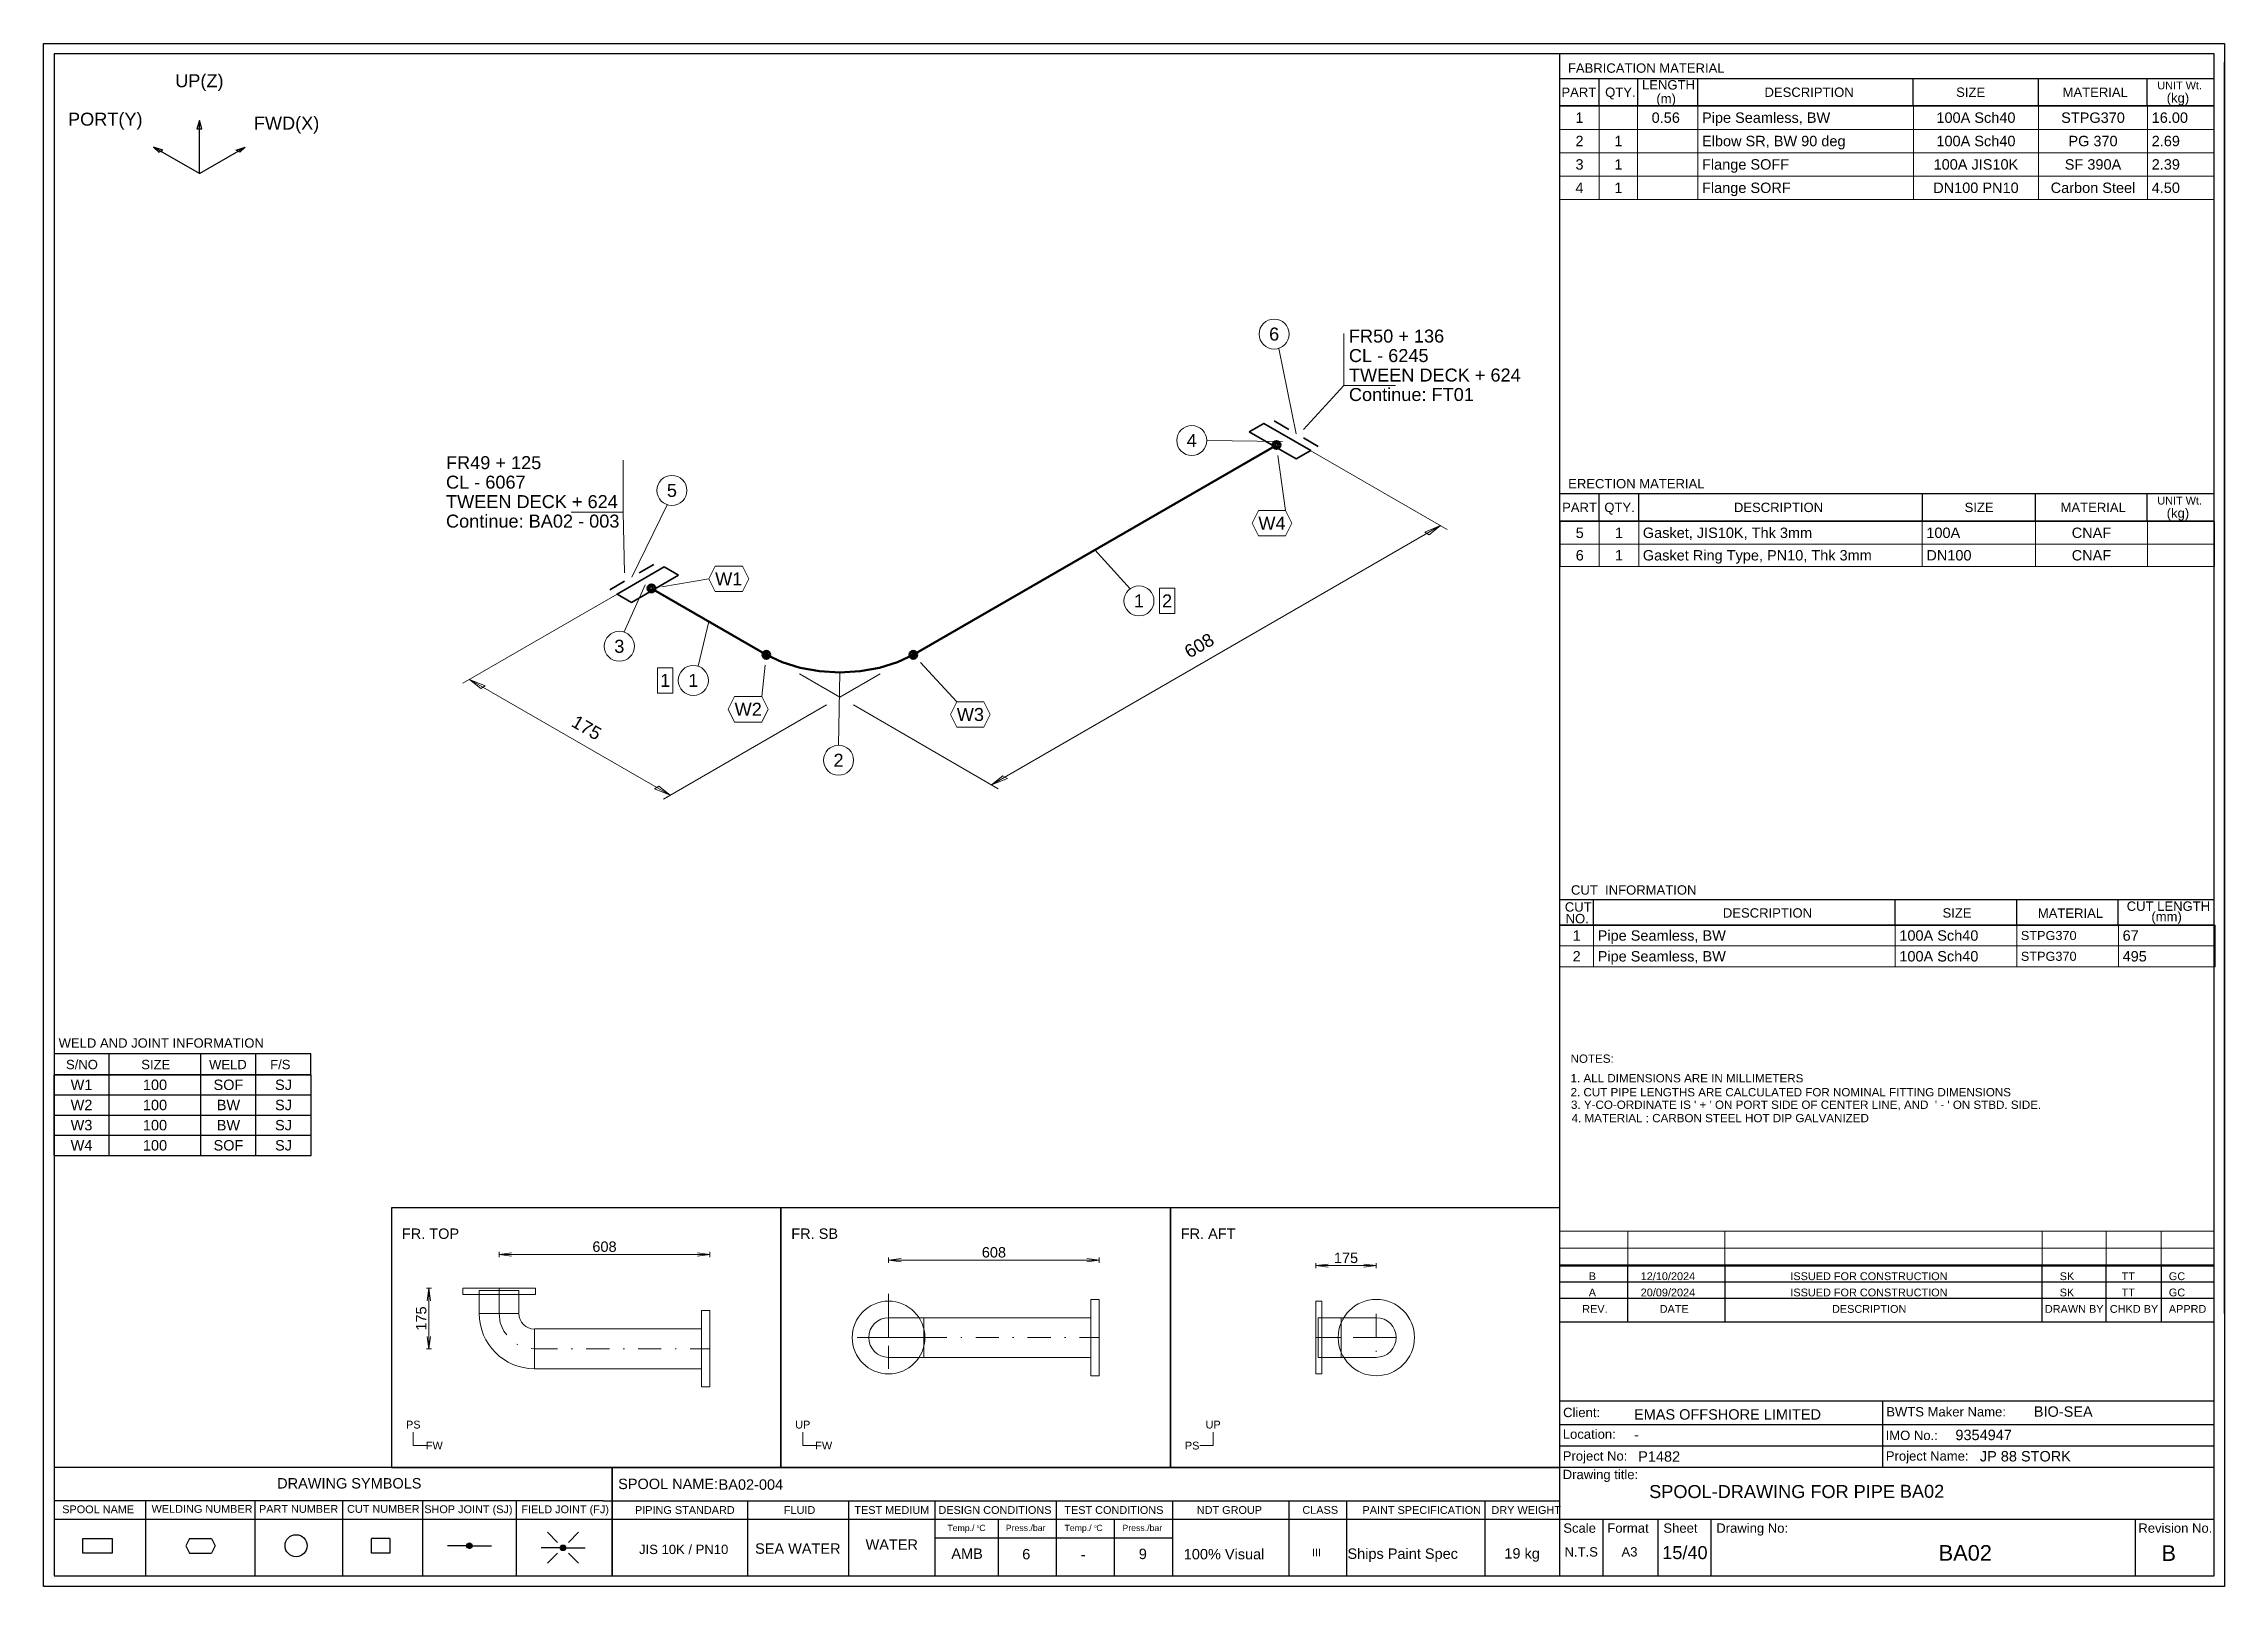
# Model space of a CAD drawing. Header units: millimetres. Extents: x 0 to 420, y 0 to 297.
import ezdxf
from ezdxf.enums import TextEntityAlignment as Align

# ---------------------------------------------------------------- set-up
doc = ezdxf.new("R2010")
doc.units = ezdxf.units.MM
doc.linetypes.add('DOTTED_DASHED5', pattern=[10.0001, 4.444489, -2.666693, 0.222224, -2.666693])
doc.linetypes.add('DOTTED_DASHED6', pattern=[9.99998, 4.444436, -2.666661, 0.222222, -2.666661])
for name, color, linetype in [('FramesFromTables', 40, 'Continuous'), ('I_Coordinates', 11, 'Continuous'), ('I_CutNumbers', 10, 'Continuous'), ('I_Dimensions', 4, 'Continuous'), ('I_OtherComponents', 2, 'Continuous'), ('I_PartNumbers', 9, 'Continuous'), ('I_Pipes', 1, 'Continuous'), ('I_Tags', 8, 'Continuous'), ('SymbolsOnDrawingSheet', 1, 'Continuous'), ('TextFromTables', 2, 'Continuous'), ('TextFromTextBoxes', 2, 'Continuous')]:
    doc.layers.add(name, color=color, linetype=linetype)
doc.styles.add('Cadmatic Default Text', font='arial.ttf')

# ---------------------------------------------------------------- blocks, each defined once
blk = doc.blocks.new('BA01728716498_BOM_4')
at = {"layer": 'FramesFromTables', "linetype": 'ByBlock', "lineweight": 18}
for p, q in [((292, 285), (418, 285)), ((292, 267), (292, 285)), ((292, 267), (292, 285)), ((299.6, 267), (299.6, 285)), ((299.6, 267), (299.6, 285)), ((307, 267), (307, 285)), ((307, 267), (307, 285)), ((318.6, 267), (318.6, 285)), ((318.6, 267), (318.6, 285)), ((360.1, 267), (360.1, 285)), ((360.1, 267), (360.1, 285)), ((384.2, 267), (384.2, 285)), ((384.2, 267), (384.2, 285)), ((405.2, 267), (405.2, 285)), ((405.2, 267), (405.2, 285)), ((418, 267), (418, 285)), ((292, 280.5), (418, 280.5)), ((292, 276), (418, 276)), ((292, 271.5), (418, 271.5)), ((292, 205), (418.1, 205)), ((292, 196.33), (292, 205)), ((292.1, 196.33), (292.1, 205)), ((299.6, 196.33), (299.6, 205)), ((299.6, 196.33), (299.6, 205)), ((307.2, 196.33), (307.2, 205)), ((307.2, 196.33), (307.2, 205)), ((361.8, 196.33), (361.8, 205)), ((361.8, 196.33), (361.8, 205)), ((383.6, 196.33), (383.6, 205)), ((383.6, 196.33), (383.6, 205)), ((405.2, 196.33), (405.2, 205)), ((405.2, 196.33), (405.2, 205)), ((418, 196.33), (418, 205)), ((292, 200.67), (418.1, 200.67)), ((292, 127.3), (418.2, 127.3)), ((292, 119.3), (292, 127.3)), ((292, 119.3), (292, 127.3)), ((298.5, 119.3), (298.5, 127.3)), ((298.5, 119.3), (298.5, 127.3)), ((356.6, 119.3), (356.6, 127.3)), ((356.6, 119.3), (356.6, 127.3)), ((380, 119.3), (380, 127.3)), ((380, 119.3), (380, 127.3)), ((399.6, 119.3), (399.6, 127.3)), ((399.6, 119.3), (399.6, 127.3)), ((418, 119.3), (418, 127.3)), ((292, 123.3), (418.2, 123.3)), ((292, 68.4), (418, 68.4)), ((292, 58.6), (292, 68.4)), ((292, 58.6), (292, 68.4)), ((305.1, 58.6), (305.1, 68.4)), ((305.1, 58.6), (305.1, 68.4)), ((323.8, 58.6), (323.8, 68.4)), ((323.8, 58.6), (323.8, 68.4)), ((384.9, 58.6), (384.9, 68.4)), ((384.9, 58.6), (384.9, 68.4)), ((397.2, 58.6), (397.2, 68.4)), ((397.2, 58.6), (397.2, 68.4)), ((407.8, 58.6), (407.8, 68.4)), ((407.8, 58.6), (407.8, 68.4)), ((418, 58.6), (418, 68.4)), ((292, 65.13), (418, 65.13)), ((292, 61.87), (418, 61.87))]:
    blk.add_line(p, q, dxfattribs=at)
at = {"layer": 'FramesFromTables', "linetype": 'ByBlock', "lineweight": -3}
for p, q in [((2, 98.5), (51.5, 98.5)), ((2, 82.96), (2, 98.5)), ((2, 82.96), (2, 98.5)), ((12.6, 82.96), (12.6, 98.5)), ((12.6, 82.96), (12.6, 98.5)), ((30.3, 82.96), (30.3, 98.5)), ((30.3, 82.96), (30.3, 98.5)), ((40.9, 82.96), (40.9, 98.5)), ((40.9, 82.96), (40.9, 98.5)), ((51.5, 82.96), (51.5, 98.5)), ((2, 94.62), (51.5, 94.62)), ((2, 90.73), (51.5, 90.73)), ((2, 86.85), (51.5, 86.85))]:
    blk.add_line(p, q, dxfattribs=at)
at = {"layer": 'FramesFromTables', "linetype": 'ByBlock', "lineweight": 18, "flags": 128}
for points in [[(292, 267), (418, 267), (418, 285)], [(292, 196.33), (418.1, 196.33), (418.1, 205)], [(292, 119.3), (418.2, 119.3), (418.2, 127.3)], [(292, 58.6), (418, 58.6), (418, 68.4)]]:
    blk.add_lwpolyline(points, dxfattribs=at)
at = {"layer": 'FramesFromTables', "linetype": 'ByBlock', "lineweight": -3, "flags": 128}
blk.add_lwpolyline([(2, 82.96), (51.5, 82.96), (51.5, 98.5)], dxfattribs=at)
at = {"layer": 'TextFromTables', "linetype": 'ByBlock', "lineweight": 13, "style": 'Cadmatic Default Text'}
for s, p in [('1', (295.8, 282.75)), ('2', (295.8, 278.25)), ('3', (295.8, 273.75)), ('4', (295.8, 269.25))]:
    blk.add_text(s, height=2, dxfattribs=at).set_placement(p, align=Align.MIDDLE_CENTER)
at = {"layer": 'TextFromTables', "linetype": 'ByBlock', "lineweight": 25, "style": 'Cadmatic Default Text'}
for s, p in [('0.56 ', (312.8, 282.75)), ('100A Sch40', (372.15, 282.75)), ('STPG370', (394.7, 282.75)), ('1', (303.3, 278.25)), ('100A Sch40', (372.15, 278.25)), ('PG 370', (394.7, 278.25)), ('1', (303.3, 273.75)), ('100A JIS10K', (372.15, 273.75)), ('SF 390A', (394.7, 273.75)), ('1', (303.3, 269.25)), ('DN100 PN10', (372.15, 269.25)), ('Carbon Steel', (394.7, 269.25)), ('5', (295.85, 202.83)), ('1', (303.4, 202.83)), ('CNAF', (394.4, 202.83)), ('6', (295.85, 198.5)), ('1', (303.4, 198.5)), ('CNAF', (394.4, 198.5)), ('1', (295.25, 125.3)), ('2', (295.25, 121.3)), ('W1', (7.3, 96.56)), ('100', (21.45, 96.56)), ('SOF', (35.6, 96.56)), ('SJ', (46.2, 96.56)), ('W2', (7.3, 92.67)), ('100', (21.45, 92.67)), ('BW', (35.6, 92.67)), ('SJ', (46.2, 92.67)), ('W3', (7.3, 88.79)), ('100', (21.45, 88.79)), ('BW', (35.6, 88.79)), ('SJ', (46.2, 88.79)), ('W4', (7.3, 84.91)), ('100', (21.45, 84.91)), ('SOF', (35.6, 84.91)), ('SJ', (46.2, 84.91))]:
    blk.add_text(s, height=2, dxfattribs=at).set_placement(p, align=Align.MIDDLE_CENTER)
for s, height, p in [('Pipe Seamless, BW ', 2, (319.4, 282.75)), ('16.00', 2, (406, 282.75)), ('Elbow SR, BW 90 deg', 2, (319.4, 278.25)), ('2.69', 2, (406, 278.25)), ('Flange SOFF ', 2, (319.4, 273.75)), ('2.39', 2, (406, 273.75)), ('Flange SORF ', 2, (319.4, 269.25)), ('4.50', 2, (406, 269.25)), ('Gasket, JIS10K, Thk 3mm ', 2, (308, 202.83)), ('100A', 2, (362.6, 202.83)), ('Gasket Ring Type, PN10, Thk 3mm ', 2, (308, 198.5)), ('DN100', 2, (362.6, 198.5)), ('Pipe Seamless, BW', 2, (299.3, 125.3)), ('100A Sch40', 2, (357.4, 125.3)), ('STPG370', 1.75, (380.8, 125.3)), ('67', 2, (400.4, 125.3)), ('Pipe Seamless, BW', 2, (299.3, 121.3)), ('100A Sch40', 2, (357.4, 121.3)), ('STPG370', 1.75, (380.8, 121.3)), ('495', 2, (400.4, 121.3))]:
    blk.add_text(s, height=height, dxfattribs=at).set_placement(p, align=Align.MIDDLE_LEFT)
at = {"layer": 'TextFromTextBoxes', "linetype": 'ByBlock', "lineweight": -3, "style": 'Cadmatic Default Text'}
for s, p in [('EMAS OFFSHORE LIMITED', (306.3, 33.1)), ('BIO-SEA', (383.3, 33.65)), ('9354947', (368.2, 29.15)), ('-', (306.3, 29.2)), ('P1482', (307.1, 25)), ('JP 88 STORK', (372.9, 25.05)), ('BA02-004', (130, 19.6))]:
    blk.add_text(s, height=2, dxfattribs=at).set_placement(p, align=Align.MIDDLE_LEFT)
at = {"layer": 'TextFromTextBoxes', "linetype": 'ByBlock', "lineweight": 25, "style": 'Cadmatic Default Text'}
blk.add_text('BA02', height=2.5, dxfattribs=at).set_placement((357.5, 18.3), align=Align.MIDDLE_LEFT)
at = {"layer": 'TextFromTextBoxes', "linetype": 'ByBlock', "lineweight": -3, "style": 'Cadmatic Default Text'}
for s, height, p in [('WATER', 2, (163.35, 8.05)), ('SEA WATER', 2, (145.25, 7.28)), ('AMB', 2, (177.85, 6.3)), ('6', 2, (189.25, 6.2)), ('-', 2, (200.2, 6.15)), ('9', 2, (211.7, 6.25)), ('100% Visual', 2, (227.35, 6.2)), ('Ships Paint Spec', 2, (261.75, 6.3)), ('19 kg', 2, (284.75, 6.35)), ('15/40', 2.5, (316.1, 6.5))]:
    blk.add_text(s, height=height, dxfattribs=at).set_placement(p, align=Align.MIDDLE_CENTER)
at = {"layer": 'TextFromTextBoxes', "linetype": 'ByBlock', "lineweight": 25, "style": 'Cadmatic Default Text'}
blk.add_text('BA02', height=3, dxfattribs=at).set_placement((370.1, 6.45), align=Align.MIDDLE_CENTER)
blk = doc.blocks.new('BA01728716498_PRT_15_3')
at = {"layer": 'I_OtherComponents', "linetype": 'ByBlock', "lineweight": 35}
for p, q in [((62.71, 171.82), (65.53, 173.45)), ((57.05, 168.55), (59.88, 170.19))]:
    blk.add_line(p, q, dxfattribs=at)
blk = doc.blocks.new('BA01728716498_PRT_16_3')
at = {"layer": 'I_OtherComponents', "linetype": 'ByBlock', "lineweight": 35, "flags": 128}
blk.add_lwpolyline([(70.3, 171.36), (67.51, 172.96), (58.46, 167.74), (61.24, 166.13), (70.3, 171.36)], dxfattribs=at)
at = {"layer": 'I_OtherComponents', "linetype": 'ByBlock', "lineweight": 50}
for radius in [0.75, 0.375]:
    blk.add_circle((65.06, 168.82), radius, dxfattribs=at)
blk = doc.blocks.new('BA01728716498_PRT_17_3')
at = {"layer": 'I_Pipes', "linetype": 'ByBlock', "lineweight": 50}
blk.add_line((65.06, 168.82), (87.2, 156.04), dxfattribs=at)
blk = doc.blocks.new('BA01728716498_PRT_18_3')
at = {"layer": 'I_Pipes', "linetype": 'ByBlock', "lineweight": 0}
for q in [(93.57, 152.37), (109.13, 152.37)]:
    blk.add_line((101.35, 147.88), q, dxfattribs=at)
at = {"layer": 'I_Pipes', "linetype": 'ByBlock', "lineweight": 50, "flags": 128}
blk.add_lwpolyline([(87.2, 156.04), (90.23, 154.61), (93.69, 153.54), (97.44, 152.88), (101.35, 152.66), (105.25, 152.88), (109, 153.54), (112.46, 154.61), (115.49, 156.04)], dxfattribs=at)
at = {"layer": 'I_Pipes', "linetype": 'ByBlock', "lineweight": 50}
for centre, radius in [((87.2, 156.04), 0.75), ((87.2, 156.04), 0.375), ((115.49, 156.04), 0.75), ((115.49, 156.04), 0.375)]:
    blk.add_circle(centre, radius, dxfattribs=at)
blk = doc.blocks.new('BA01728716498_PRT_19_3')
at = {"layer": 'I_Pipes', "linetype": 'ByBlock', "lineweight": 50}
blk.add_line((185.44, 196.43), (115.49, 156.04), dxfattribs=at)
blk = doc.blocks.new('BA01728716498_PRT_21_3')
at = {"layer": 'I_OtherComponents', "linetype": 'ByBlock', "lineweight": 35, "flags": 128}
blk.add_lwpolyline([(180.2, 198.96), (182.98, 200.57), (192.04, 195.34), (189.26, 193.74), (180.2, 198.96)], dxfattribs=at)
at = {"layer": 'I_OtherComponents', "linetype": 'ByBlock', "lineweight": 50}
for radius in [0.75, 0.375]:
    blk.add_circle((185.44, 196.43), radius, dxfattribs=at)
blk = doc.blocks.new('BA01728716498_PRT_30_3')
at = {"layer": 'I_OtherComponents', "linetype": 'ByBlock', "lineweight": 35}
for p, q in [((187.79, 199.42), (184.97, 201.06)), ((193.45, 196.16), (190.62, 197.79))]:
    blk.add_line(p, q, dxfattribs=at)
blk = doc.blocks.new('BA01728716498_DIM_0_3')
at = {"layer": 'I_Dimensions', "linetype": 'ByBlock', "lineweight": 0}
for p, q in [((60.11, 168.69), (28.71, 150.56)), ((30.01, 151.31), (68.65, 129)), ((67.36, 128.25), (98.75, 146.38))]:
    blk.add_line(p, q, dxfattribs=at)
at = {"layer": 'I_Dimensions', "linetype": 'ByBlock', "lineweight": 0, "flags": 128}
for points in [[(30.01, 151.31), (32.18, 149.56), (33.04, 150.06), (30.01, 151.31)], [(68.65, 129), (65.62, 130.25), (66.49, 130.75), (68.65, 129)]]:
    blk.add_lwpolyline(points, dxfattribs=at)
at = {"layer": 'I_Dimensions', "linetype": 'ByBlock', "lineweight": 0, "style": 'Cadmatic Default Text'}
blk.add_text('175', height=2.5, rotation=330, dxfattribs=at).set_placement((52.58, 142.03), align=Align.MIDDLE_CENTER)
blk = doc.blocks.new('BA01728716498_DIM_1_3')
at = {"layer": 'I_Dimensions', "linetype": 'ByBlock', "lineweight": 0}
for p, q in [((218.32, 180.16), (190.39, 196.29)), ((130.58, 131), (217.02, 180.91)), ((103.95, 146.38), (131.87, 130.25))]:
    blk.add_line(p, q, dxfattribs=at)
at = {"layer": 'I_Dimensions', "linetype": 'ByBlock', "lineweight": 0, "flags": 128}
for points in [[(217.02, 180.91), (214.86, 179.16), (213.99, 179.66), (217.02, 180.91)], [(130.58, 131), (133.61, 132.25), (132.74, 132.75), (130.58, 131)]]:
    blk.add_lwpolyline(points, dxfattribs=at)
at = {"layer": 'I_Dimensions', "linetype": 'ByBlock', "lineweight": 0, "style": 'Cadmatic Default Text'}
blk.add_text('608', height=2.5, rotation=30, dxfattribs=at).set_placement((170.55, 157.83), align=Align.MIDDLE_CENTER)
blk = doc.blocks.new('BA01728716498_CRD_0_3')
at = {"layer": 'I_Coordinates', "linetype": 'ByBlock', "lineweight": 0}
blk.add_line((59.59, 183.53), (59.88, 171.82), dxfattribs=at)
at = {"layer": 'I_Coordinates', "linetype": 'ByBlock', "lineweight": 0, "flags": 128}
blk.add_lwpolyline([(59.59, 193.53), (59.59, 183.53), (49.59, 183.53)], dxfattribs=at)
at = {"layer": 'I_Coordinates', "linetype": 'ByBlock', "lineweight": 0, "style": 'Cadmatic Default Text'}
for s, p in [('FR49 + 125', (25.5, 191.78)), ('CL - 6067', (25.5, 188.03)), ('TWEEN DECK + 624', (25.5, 184.28)), ('Continue: BA02 - 003', (25.5, 180.53))]:
    blk.add_text(s, height=2.5, dxfattribs=at).set_placement(p)
blk = doc.blocks.new('BA01728716498_CRD_1_3')
at = {"layer": 'I_Coordinates', "linetype": 'ByBlock', "lineweight": 0}
blk.add_line((198.39, 207.9), (190.62, 199.42), dxfattribs=at)
at = {"layer": 'I_Coordinates', "linetype": 'ByBlock', "lineweight": 0, "flags": 128}
blk.add_lwpolyline([(198.39, 217.9), (198.39, 207.9), (208.39, 207.9)], dxfattribs=at)
at = {"layer": 'I_Coordinates', "linetype": 'ByBlock', "lineweight": 0, "style": 'Cadmatic Default Text'}
for s, p in [('FR50 + 136', (199.39, 216.15)), ('CL - 6245', (199.39, 212.4)), ('TWEEN DECK + 624', (199.39, 208.65)), ('Continue: FT01', (199.39, 204.9))]:
    blk.add_text(s, height=2.5, dxfattribs=at).set_placement(p)
blk = doc.blocks.new('BA01728716498_PTN_0_3')
at = {"layer": 'I_PartNumbers', "linetype": 'ByBlock', "lineweight": 0}
blk.add_line((68.12, 184.93), (61.29, 171), dxfattribs=at)
blk.add_circle((69.01, 187.69), 2.89, dxfattribs=at)
at = {"layer": 'I_PartNumbers', "linetype": 'ByBlock', "lineweight": 0, "style": 'Cadmatic Default Text'}
blk.add_text('5', height=2.5, dxfattribs=at).set_placement((69.01, 187.69), align=Align.MIDDLE_CENTER)
blk = doc.blocks.new('BA01728716498_PTN_1_3')
at = {"layer": 'I_PartNumbers', "linetype": 'ByBlock', "lineweight": 0}
blk.add_line((74.03, 153.86), (76.13, 162.43), dxfattribs=at)
blk.add_circle((73.13, 151.11), 2.89, dxfattribs=at)
at = {"layer": 'I_PartNumbers', "linetype": 'ByBlock', "lineweight": 0, "style": 'Cadmatic Default Text'}
blk.add_text('1', height=2.5, dxfattribs=at).set_placement((73.13, 151.11), align=Align.MIDDLE_CENTER)
blk = doc.blocks.new('BA01728716498_PTN_2_3')
at = {"layer": 'I_PartNumbers', "linetype": 'ByBlock', "lineweight": 0}
blk.add_line((59.78, 160.44), (63.88, 169.51), dxfattribs=at)
blk.add_circle((58.88, 157.68), 2.89, dxfattribs=at)
at = {"layer": 'I_PartNumbers', "linetype": 'ByBlock', "lineweight": 0, "style": 'Cadmatic Default Text'}
blk.add_text('3', height=2.5, dxfattribs=at).set_placement((58.88, 157.68), align=Align.MIDDLE_CENTER)
blk = doc.blocks.new('BA01728716498_PTN_3_3')
at = {"layer": 'I_PartNumbers', "linetype": 'ByBlock', "lineweight": 0}
blk.add_line((101.1, 138.63), (101.35, 152.66), dxfattribs=at)
blk.add_circle((101.1, 135.74), 2.89, dxfattribs=at)
at = {"layer": 'I_PartNumbers', "linetype": 'ByBlock', "lineweight": 0, "style": 'Cadmatic Default Text'}
blk.add_text('2', height=2.5, dxfattribs=at).set_placement((101.1, 135.74), align=Align.MIDDLE_CENTER)
blk = doc.blocks.new('BA01728716498_PTN_4_3')
at = {"layer": 'I_PartNumbers', "linetype": 'ByBlock', "lineweight": 0}
blk.add_line((157.26, 168.76), (150.46, 176.24), dxfattribs=at)
blk.add_circle((158.96, 166.42), 2.89, dxfattribs=at)
at = {"layer": 'I_PartNumbers', "linetype": 'ByBlock', "lineweight": 0, "style": 'Cadmatic Default Text'}
blk.add_text('1', height=2.5, dxfattribs=at).set_placement((158.96, 166.42), align=Align.MIDDLE_CENTER)
blk = doc.blocks.new('BA01728716498_PTN_5_3')
at = {"layer": 'I_PartNumbers', "linetype": 'ByBlock', "lineweight": 0}
blk.add_line((172.02, 197.29), (186.62, 197.11), dxfattribs=at)
blk.add_circle((169.12, 197.29), 2.89, dxfattribs=at)
at = {"layer": 'I_PartNumbers', "linetype": 'ByBlock', "lineweight": 0, "style": 'Cadmatic Default Text'}
blk.add_text('4', height=2.5, dxfattribs=at).set_placement((169.12, 197.29), align=Align.MIDDLE_CENTER)
blk = doc.blocks.new('BA01728716498_PTN_6_3')
at = {"layer": 'I_PartNumbers', "linetype": 'ByBlock', "lineweight": 0}
blk.add_line((185.89, 215.04), (189.21, 198.61), dxfattribs=at)
blk.add_circle((184.99, 217.79), 2.89, dxfattribs=at)
at = {"layer": 'I_PartNumbers', "linetype": 'ByBlock', "lineweight": 0, "style": 'Cadmatic Default Text'}
blk.add_text('6', height=2.5, dxfattribs=at).set_placement((184.99, 217.79), align=Align.MIDDLE_CENTER)
blk = doc.blocks.new('BA01728716498_CUT_7_3')
at = {"layer": 'I_CutNumbers', "linetype": 'ByBlock', "lineweight": 0, "flags": 128}
blk.add_lwpolyline([(69.2, 148.66), (69.2, 153.56), (66.26, 153.56), (66.26, 148.66), (69.2, 148.66)], dxfattribs=at)
at = {"layer": 'I_CutNumbers', "linetype": 'ByBlock', "lineweight": 0, "style": 'Cadmatic Default Text'}
blk.add_text('1', height=2.5, dxfattribs=at).set_placement((67.73, 151.11), align=Align.MIDDLE_CENTER)
blk = doc.blocks.new('BA01728716498_CUT_8_3')
at = {"layer": 'I_CutNumbers', "linetype": 'ByBlock', "lineweight": 0, "flags": 128}
blk.add_lwpolyline([(165.84, 163.97), (165.84, 168.86), (162.9, 168.86), (162.9, 163.97), (165.84, 163.97)], dxfattribs=at)
at = {"layer": 'I_CutNumbers', "linetype": 'ByBlock', "lineweight": 0, "style": 'Cadmatic Default Text'}
blk.add_text('2', height=2.5, dxfattribs=at).set_placement((164.37, 166.42), align=Align.MIDDLE_CENTER)
blk = doc.blocks.new('Pi_Weld_0')
at = {"layer": 'I_Tags', "linetype": 'ByBlock', "lineweight": 0, "flags": 128}
for points in [[(-3.84, 0), (-12.91, -1.5)], [(-2.62, 2.45), (-3.84, 0)], [(-3.84, 0), (-2.62, -2.45)], [(2.62, 2.45), (-2.62, 2.45)], [(3.84, 0), (2.62, 2.45)], [(2.62, -2.45), (3.84, 0)], [(-2.62, -2.45), (2.62, -2.45)]]:
    blk.add_lwpolyline(points, dxfattribs=at)
at = {"layer": 'I_Tags', "linetype": 'ByBlock', "lineweight": 0, "style": 'Cadmatic Default Text'}
blk.add_text('W1', height=2.5, dxfattribs=at).set_placement((0, 0), align=Align.MIDDLE_CENTER)
blk = doc.blocks.new('Pi_Weld_1')
at = {"layer": 'I_Tags', "linetype": 'ByBlock', "lineweight": 0, "flags": 128}
for points in [[(2.62, 2.45), (3.28, 8.5)], [(-2.62, 2.45), (-3.84, 0)], [(-3.84, 0), (-2.62, -2.45)], [(2.62, 2.45), (-2.62, 2.45)], [(3.84, 0), (2.62, 2.45)], [(2.62, -2.45), (3.84, 0)], [(-2.62, -2.45), (2.62, -2.45)]]:
    blk.add_lwpolyline(points, dxfattribs=at)
at = {"layer": 'I_Tags', "linetype": 'ByBlock', "lineweight": 0, "style": 'Cadmatic Default Text'}
blk.add_text('W2', height=2.5, dxfattribs=at).set_placement((0, 0), align=Align.MIDDLE_CENTER)
blk = doc.blocks.new('Pi_Weld_2')
at = {"layer": 'I_Tags', "linetype": 'ByBlock', "lineweight": 0, "flags": 128}
for points in [[(-2.62, 2.45), (-9.64, 10.02)], [(-2.62, 2.45), (-3.84, 0)], [(-3.84, 0), (-2.62, -2.45)], [(2.62, 2.45), (-2.62, 2.45)], [(3.84, 0), (2.62, 2.45)], [(2.62, -2.45), (3.84, 0)], [(-2.62, -2.45), (2.62, -2.45)]]:
    blk.add_lwpolyline(points, dxfattribs=at)
at = {"layer": 'I_Tags', "linetype": 'ByBlock', "lineweight": 0, "style": 'Cadmatic Default Text'}
blk.add_text('W3', height=2.5, dxfattribs=at).set_placement((0, 0), align=Align.MIDDLE_CENTER)
blk = doc.blocks.new('Pi_Weld_3')
at = {"layer": 'I_Tags', "linetype": 'ByBlock', "lineweight": 0, "flags": 128}
for points in [[(2.62, 2.45), (1.15, 13.07)], [(-2.62, 2.45), (-3.84, 0)], [(-3.84, 0), (-2.62, -2.45)], [(2.62, 2.45), (-2.62, 2.45)], [(3.84, 0), (2.62, 2.45)], [(2.62, -2.45), (3.84, 0)], [(-2.62, -2.45), (2.62, -2.45)]]:
    blk.add_lwpolyline(points, dxfattribs=at)
at = {"layer": 'I_Tags', "linetype": 'ByBlock', "lineweight": 0, "style": 'Cadmatic Default Text'}
blk.add_text('W4', height=2.5, dxfattribs=at).set_placement((0, 0), align=Align.MIDDLE_CENTER)

msp = doc.modelspace()

# ---------------------------------------------------------------- linework, layer by layer
at = {"linetype": 'ByBlock', "lineweight": 13, "flags": 128}
for points in [[(87.73, 63.4), (87.73, 64.4)], [(87.73, 63.9), (90.13, 63.59), (87.73, 63.9), (90.13, 64.22), (87.73, 63.9)], [(87.73, 63.9), (128.32, 63.9)], [(128.32, 63.9), (125.92, 64.22), (128.32, 63.9), (125.92, 63.59), (128.32, 63.9)], [(128.32, 63.4), (128.32, 64.4)], [(162.73, 62.31), (162.73, 63.31)], [(162.73, 62.81), (165.13, 62.5), (162.73, 62.81), (165.13, 63.13), (162.73, 62.81)], [(203.32, 62.81), (200.92, 63.13), (203.32, 62.81), (200.92, 62.5), (203.32, 62.81)], [(203.32, 62.31), (203.32, 63.31)], [(162.73, 62.81), (203.32, 62.81)], [(245, 61.24), (245, 62.24)], [(245, 61.74), (247.4, 61.43), (245, 61.74), (247.4, 62.06), (245, 61.74)], [(245, 61.74), (256.67, 61.74)], [(256.67, 61.74), (254.27, 62.06), (256.67, 61.74), (254.27, 61.43), (256.67, 61.74)], [(256.67, 61.24), (256.67, 62.24)], [(74.72, 57.4), (73.72, 57.4)], [(74.22, 57.4), (73.9, 55), (74.22, 57.4), (74.53, 55), (74.22, 57.4)], [(74.22, 45.73), (74.22, 57.4)], [(74.22, 45.73), (74.53, 48.13), (74.22, 45.73), (73.9, 48.13), (74.22, 45.73)], [(74.72, 45.73), (73.72, 45.73)]]:
    msp.add_lwpolyline(points, dxfattribs=at)
at = {"linetype": 'DOTTED_DASHED5', "lineweight": 13, "flags": 128}
for points in [[(87.73, 57.4), (87.73, 56.2)], [(87.73, 56.93), (87.73, 52.51)], [(162.73, 56.31), (162.73, 39.48)], [(87.73, 52.51), (87.96, 50.76), (88.64, 49.12), (89.72, 47.72), (91.12, 46.64), (92.76, 45.96), (94.51, 45.73)], [(162.73, 52.48), (162.73, 43.32)], [(256.67, 52.48), (256.67, 43.32)], [(171.14, 47.9), (154.32, 47.9)], [(162.73, 47.9), (158.91, 47.9)], [(162.73, 47.9), (169.51, 47.9)], [(169.51, 47.9), (201.71, 47.9)], [(203.32, 47.9), (201.71, 47.9)], [(245, 47.9), (246.2, 47.9)], [(245.47, 47.9), (249.89, 47.9)], [(256.67, 47.9), (260.49, 47.9)], [(94.51, 45.73), (126.71, 45.73)]]:
    msp.add_lwpolyline(points, dxfattribs=at)
at = {"linetype": 'DOTTED_DASHED6', "lineweight": 13, "flags": 128}
for points in [[(256.67, 47.9), (249.89, 47.9)], [(128.32, 45.73), (126.71, 45.73)]]:
    msp.add_lwpolyline(points, dxfattribs=at)
at = {"layer": 'SymbolsOnDrawingSheet', "linetype": 'ByBlock', "lineweight": -3, "flags": 128}
for points in [[(0, 297), (420, 297), (420, 0), (0, 0), (0, 297)], [(418.01, 295.01), (2, 295.01)], [(2, 295.01), (2, 2)], [(292.02, 50.91), (292.02, 295.01)], [(418.01, 2), (418.01, 295.01)], [(292.02, 290.3), (418.01, 290.3)], [(299.59, 285.01), (299.59, 290.3)], [(307.02, 285.01), (307.02, 290.3)], [(318.61, 285.01), (318.61, 290.3)], [(360.08, 285.01), (360.08, 290.3)], [(384.18, 285.01), (384.18, 290.3)], [(405.15, 285.01), (405.15, 290.3)], [(405.15, 285.01), (405.15, 290.3)], [(420, 52.53), (420, 293.46)], [(420, 52.53), (420, 293.46)], [(292.02, 284.66), (292.02, 288.77)], [(292, 285), (418, 285)], [(292, 253.5), (292, 285)], [(292, 253.5), (292, 285)], [(292.02, 285.01), (418.01, 285.01)], [(418.01, 285.01), (292.02, 285.01)], [(418, 253.5), (418, 285)], [(292.02, 210.38), (418.01, 210.38)], [(299.57, 205.08), (299.57, 210.38)], [(307.21, 205.08), (307.21, 210.38)], [(361.83, 205.03), (361.83, 210.38)], [(383.61, 205.08), (383.61, 210.38)], [(405.15, 205.17), (405.15, 210.38)], [(292.02, 205.08), (292.02, 209.18)], [(292.02, 205.08), (418.01, 205.08)], [(292.02, 186.7), (292.02, 205.08)], [(292.02, 186.7), (292.02, 205.08)], [(418.01, 205.08), (292.02, 205.08)], [(418, 166), (418, 205)], [(292.02, 132.23), (418.01, 132.23)], [(292.02, 127.3), (292.02, 131.41)], [(298.48, 127.3), (298.48, 132.23)], [(356.6, 127.3), (356.6, 132.23)], [(380.01, 127.3), (380.01, 132.23)], [(399.56, 127.3), (399.56, 132.23)], [(292.02, 127.3), (418.01, 127.3)], [(418.01, 127.3), (292.02, 127.3)], [(418, 111.3), (418, 127.3)], [(2, 102.57), (51.49, 102.57)], [(12.6, 98.45), (12.6, 102.57)], [(30.28, 98.45), (30.28, 102.57)], [(40.88, 98.45), (40.88, 102.57)], [(51.49, 98.45), (51.49, 102.57)], [(2, 98.5), (51.5, 98.5)], [(2, 98.5), (51.5, 98.5)], [(51.49, 98.47), (2, 98.47)], [(2, 98.45), (51.49, 98.45)], [(418, 55.4), (418, 68.5)], [(292.02, 52.57), (292.02, 66.5)], [(292.02, 52.57), (292.02, 66.5)], [(292.02, 61.73), (418.01, 61.73)], [(305.1, 50.91), (305.1, 61.73)], [(323.84, 50.91), (323.84, 61.73)], [(384.91, 50.91), (384.91, 61.73)], [(397.21, 50.91), (397.21, 61.73)], [(407.86, 50.91), (407.86, 61.73)], [(292.02, 58.6), (418.01, 58.6)], [(292.02, 55.47), (418.01, 55.47)], [(292.02, 50.91), (418.01, 50.91)], [(292.02, 2), (292.02, 50.91)], [(292.02, 35.73), (418.01, 35.73)], [(354.24, 22.93), (354.24, 35.73)], [(292.02, 31.13), (418.01, 31.13)], [(292.02, 27.03), (418.01, 27.03)], [(2, 22.93), (107.74, 22.93)], [(107.74, 22.93), (292.02, 22.93)], [(109.52, 22.93), (109.52, 2)], [(109.52, 2), (109.52, 22.93)], [(292.02, 22.93), (418.01, 22.93)], [(107.74, 16.45), (2, 16.45)], [(2, 12.91), (292.02, 12.91)], [(19.62, 16.45), (19.62, 2)], [(40.69, 16.45), (40.69, 2)], [(57.56, 16.45), (57.56, 2)], [(72.95, 16.45), (72.95, 2)], [(91.02, 16.45), (91.02, 2)], [(107.74, 16.45), (292.02, 16.45)], [(135.58, 16.45), (135.58, 2)], [(155.03, 16.45), (155.03, 2)], [(171.67, 16.45), (171.67, 2)], [(183.82, 12.91), (183.82, 2)], [(195.02, 16.45), (195.02, 2)], [(206.21, 12.91), (206.21, 2)], [(217.4, 16.45), (217.4, 2)], [(239.85, 16.45), (239.85, 2)], [(250.91, 16.34), (250.91, 2)], [(277.59, 16.45), (277.59, 2)], [(292.02, 12.91), (418.01, 12.91)], [(300.39, 2), (300.39, 12.91)], [(310.96, 2), (310.96, 12.91)], [(321.13, 2), (321.13, 12.91)], [(402.9, 2), (402.9, 12.91)], [(13.2, 6.41), (7.55, 6.41), (7.55, 9.23), (13.2, 9.23)], [(13.2, 9.23), (13.2, 6.41)], [(28.12, 9.23), (27.42, 7.82)], [(28.12, 9.23), (32.36, 9.23)], [(32.36, 9.23), (33.07, 7.82)], [(66.68, 9.23), (66.68, 6.41), (63.15, 6.41), (63.15, 9.23)], [(66.68, 9.23), (63.15, 9.23)], [(99, 8.47), (97.06, 10.41)], [(101.09, 8.47), (103.03, 10.41)], [(171.67, 9.37), (217.4, 9.37)], [(171.67, 9.37), (217.4, 9.37)], [(27.42, 7.82), (28.12, 6.41)], [(28.12, 6.41), (32.36, 6.41)], [(33.07, 7.82), (32.36, 6.41)], [(81.48, 7.82), (77.79, 7.82)], [(81.49, 7.78), (82.04, 8.32)], [(81.51, 7.9), (81.93, 8.32)], [(81.52, 7.7), (82.14, 8.32)], [(81.55, 7.62), (82.22, 8.29)], [(81.56, 8.06), (81.76, 8.26)], [(81.57, 7.54), (82.28, 8.25)], [(81.62, 7.48), (82.34, 8.2)], [(81.68, 7.44), (82.4, 8.16)], [(81.74, 7.39), (82.45, 8.1)], [(81.8, 7.35), (82.48, 8.02)], [(81.88, 7.32), (82.5, 7.94)], [(81.98, 7.32), (82.53, 7.86)], [(82.09, 7.32), (82.52, 7.75)], [(82.24, 7.36), (82.47, 7.59)], [(82.54, 7.82), (86.24, 7.82)], [(99.51, 7.42), (95.82, 7.42)], [(99, 6.38), (97.06, 4.44)], [(99.53, 7.47), (99.99, 7.93)], [(99.53, 7.37), (100.1, 7.93)], [(99.56, 7.29), (100.2, 7.93)], [(99.58, 7.62), (99.88, 7.93)], [(99.58, 7.21), (100.27, 7.89)], [(99.61, 7.13), (100.33, 7.84)], [(99.67, 7.08), (100.39, 7.8)], [(99.73, 7.03), (100.45, 7.75)], [(99.79, 6.99), (100.49, 7.69)], [(99.85, 6.94), (100.52, 7.61)], [(99.94, 6.92), (100.54, 7.53)], [(100.04, 6.92), (100.57, 7.45)], [(100.15, 6.92), (100.54, 7.31)], [(100.38, 7.04), (100.49, 7.15)], [(100.57, 7.42), (104.27, 7.42)], [(101.09, 6.38), (103.03, 4.44)], [(2, 2), (418.01, 2)]]:
    msp.add_lwpolyline(points, dxfattribs=at)
at = {"layer": 'SymbolsOnDrawingSheet', "linetype": 'ByBlock', "lineweight": 25, "flags": 128}
for points in [[(30.5, 280.57), (30, 282.21), (29.5, 280.57), (30.5, 280.57)], [(30, 272), (30, 282.21)], [(22.93, 276.49), (21.16, 277.1), (22.22, 276.08), (22.93, 276.49)], [(30, 272), (21.16, 277.1)], [(30, 272), (38.84, 277.1)], [(37.07, 276.49), (38.84, 277.1), (37.78, 276.08), (37.07, 276.49)], [(67, 22.9), (142, 22.9), (142, 72.9), (67, 72.9), (67, 22.9)], [(142, 22.9), (217, 22.9), (217, 72.9), (142, 72.9), (142, 22.9)], [(217, 22.9), (292, 22.9), (292, 72.9), (217, 72.9), (217, 22.9)]]:
    msp.add_lwpolyline(points, dxfattribs=at)
at = {"layer": 'SymbolsOnDrawingSheet', "linetype": 'ByBlock', "lineweight": 18, "flags": 128}
for points in [[(94.74, 57.4), (94.74, 56.2), (80.72, 56.2), (80.72, 57.4), (94.74, 57.4)], [(91.55, 56.93), (91.55, 52.51), (83.91, 52.51), (83.91, 56.93), (91.55, 56.93)], [(203.32, 40.55), (201.71, 40.55), (201.71, 55.24), (203.32, 55.24), (203.32, 40.55)], [(245, 54.91), (246.2, 54.91), (246.2, 40.89), (245, 40.89), (245, 54.91)], [(91.55, 52.51), (83.91, 52.51)], [(128.32, 38.39), (126.71, 38.39), (126.71, 53.08), (128.32, 53.08), (128.32, 38.39)], [(162.96, 51.71), (162.73, 51.71)], [(163.64, 51.71), (162.96, 51.71)], [(164.72, 51.71), (163.64, 51.71)], [(166.12, 51.71), (164.72, 51.71)], [(167.76, 51.71), (166.12, 51.71)], [(169.51, 51.71), (167.76, 51.71)], [(201.71, 44.08), (169.51, 44.08), (169.51, 51.71), (201.71, 51.71), (201.71, 44.08)], [(169.51, 44.08), (169.51, 44.27), (169.51, 44.81), (169.51, 45.66), (169.51, 46.72), (169.51, 47.9), (169.51, 49.08), (169.51, 50.14), (169.51, 50.99), (169.51, 51.53), (169.51, 51.71)], [(245.47, 51.71), (249.89, 51.71), (249.89, 44.08), (245.47, 44.08), (245.47, 51.71)], [(251.64, 51.71), (249.89, 51.71)], [(249.89, 44.08), (249.89, 44.27), (249.89, 44.81), (249.89, 45.66), (249.89, 46.72), (249.89, 47.9), (249.89, 49.08), (249.89, 50.14), (249.89, 50.99), (249.89, 51.53), (249.89, 51.71)], [(253.28, 51.71), (251.64, 51.71)], [(254.68, 51.71), (253.28, 51.71)], [(255.76, 51.71), (254.68, 51.71)], [(256.44, 51.71), (255.76, 51.71)], [(256.67, 51.71), (256.44, 51.71)], [(94.51, 41.91), (94.51, 49.55)], [(126.71, 41.91), (94.51, 41.91), (94.51, 49.55), (126.71, 49.55), (126.71, 41.91)], [(162.73, 44.08), (162.96, 44.08)], [(162.96, 44.08), (163.64, 44.08)], [(163.64, 44.08), (164.72, 44.08)], [(164.72, 44.08), (166.12, 44.08)], [(166.12, 44.08), (167.76, 44.08)], [(167.76, 44.08), (169.51, 44.08)], [(249.89, 44.08), (251.64, 44.08)], [(251.64, 44.08), (253.28, 44.08)], [(253.28, 44.08), (254.68, 44.08)], [(254.68, 44.08), (255.76, 44.08)], [(255.76, 44.08), (256.44, 44.08)], [(256.44, 44.08), (256.67, 44.08)], [(71.2, 27.1), (71.2, 29.67)], [(146.2, 27.1), (146.2, 29.67)], [(225.24, 27.1), (225.24, 29.67)], [(71.2, 27.1), (73.78, 27.1)], [(146.2, 27.1), (148.77, 27.1)], [(225.24, 27.1), (222.66, 27.1)]]:
    msp.add_lwpolyline(points, dxfattribs=at)
at = {"layer": 'SymbolsOnDrawingSheet', "linetype": 'ByBlock', "lineweight": 18}
for centre, radius in [((162.73, 47.9), 7.01), ((256.67, 47.9), 7.35)]:
    msp.add_circle(centre, radius, dxfattribs=at)
at = {"layer": 'SymbolsOnDrawingSheet', "linetype": 'ByBlock', "lineweight": -3}
for centre, radius in [((48.63, 7.82), 2.12), ((82.01, 7.82), 0.53), ((100.04, 7.42), 0.53)]:
    msp.add_circle(centre, radius, dxfattribs=at)
at = {"layer": 'SymbolsOnDrawingSheet', "linetype": 'ByBlock', "lineweight": 18}
for centre, radius, start, end in [((94.51, 52.51), 10.6, 180, 270), ((94.51, 52.51), 2.97, 180, 270), ((162.73, 47.9), 3.82, 90, 270), ((162.73, 47.9), 3.82, 90, 270), ((256.67, 47.9), 3.82, 270, 90), ((256.67, 47.9), 3.82, 270, 90)]:
    msp.add_arc(centre, radius, start, end, dxfattribs=at)

# ---------------------------------------------------------------- block references
at = {"layer": 'I_Coordinates', "lineweight": 0}
for name in ['BA01728716498_CRD_1_3', 'BA01728716498_CRD_0_3']:
    msp.add_blockref(name, (52, 23.3), dxfattribs=at)
at = {"layer": 'I_CutNumbers', "lineweight": 0}
for name in ['BA01728716498_CUT_8_3', 'BA01728716498_CUT_7_3']:
    msp.add_blockref(name, (52, 23.3), dxfattribs=at)
at = {"layer": 'I_Dimensions', "lineweight": 0}
for name in ['BA01728716498_DIM_1_3', 'BA01728716498_DIM_0_3']:
    msp.add_blockref(name, (52, 23.3), dxfattribs=at)
at = {"layer": 'I_OtherComponents', "lineweight": 35}
for name in ['BA01728716498_PRT_21_3', 'BA01728716498_PRT_30_3', 'BA01728716498_PRT_15_3', 'BA01728716498_PRT_16_3']:
    msp.add_blockref(name, (52, 23.3), dxfattribs=at)
at = {"layer": 'I_PartNumbers', "lineweight": 0}
for name in ['BA01728716498_PTN_6_3', 'BA01728716498_PTN_5_3', 'BA01728716498_PTN_0_3', 'BA01728716498_PTN_4_3', 'BA01728716498_PTN_2_3', 'BA01728716498_PTN_1_3', 'BA01728716498_PTN_3_3']:
    msp.add_blockref(name, (52, 23.3), dxfattribs=at)
at = {"layer": 'I_Pipes', "lineweight": 50}
for name in ['BA01728716498_PRT_19_3', 'BA01728716498_PRT_17_3', 'BA01728716498_PRT_18_3']:
    msp.add_blockref(name, (52, 23.3), dxfattribs=at)
at = {"layer": 'I_Tags'}
for name, p in [('Pi_Weld_3', (236.57, 204.67)), ('Pi_Weld_0', (131.95, 193.95)), ('Pi_Weld_1', (135.7, 168.85)), ('Pi_Weld_2', (178.49, 167.85))]:
    msp.add_blockref(name, p, dxfattribs=at)
at = {"layer": 'TextFromTextBoxes', "lineweight": 25}
msp.add_blockref('BA01728716498_BOM_4', (0, 0), dxfattribs=at)

# ---------------------------------------------------------------- texts
at = {"layer": 'SymbolsOnDrawingSheet', "linetype": 'ByBlock', "lineweight": 25, "style": 'Cadmatic Default Text'}
for s, p in [('UP(Z)', (30, 289.86)), ('PORT(Y)', (11.88, 282.46)), ('FWD(X)', (46.79, 281.7))]:
    msp.add_text(s, height=2.5, dxfattribs=at).set_placement(p, align=Align.MIDDLE_CENTER)
at = {"layer": 'SymbolsOnDrawingSheet', "linetype": 'ByBlock', "lineweight": -3, "style": 'Cadmatic Default Text'}
for s, height, p in [('FABRICATION MATERIAL', 1.8, (293.57, 293.19)), ('LENGTH', 1.8, (307.84, 289.97)), ('PART', 1.8, (292.32, 288.55)), ('QTY.', 1.8, (300.74, 288.55)), ('DESCRIPTION', 1.8, (331.43, 288.55)), ('SIZE', 1.8, (368.34, 288.55)), ('MATERIAL', 1.8, (388.84, 288.55)), ('UNIT Wt.', 1.5, (407.08, 289.7)), (' (kg)', 1.8, (408.19, 287.46)), ('ERECTION MATERIAL', 1.8, (293.62, 213.19)), ('PART', 1.8, (292.45, 208.62)), ('QTY.', 1.8, (300.58, 208.62)), ('DESCRIPTION', 1.8, (325.54, 208.62)), ('SIZE', 1.8, (369.97, 208.62)), ('MATERIAL', 1.8, (388.45, 208.62)), ('UNIT Wt.', 1.5, (407.08, 209.77)), (' (kg)', 1.8, (408.19, 207.53)), ('CUT  INFORMATION', 1.8, (294.16, 134.97)), ('CUT ', 1.8, (292.97, 131.7)), ('DESCRIPTION', 1.8, (323.41, 130.55)), ('SIZE', 1.8, (365.72, 130.55)), ('MATERIAL', 1.8, (384.07, 130.5)), ('CUT LENGTH', 1.8, (401.19, 131.85)), ('NO.', 1.8, (293.13, 129.46)), ('(mm)', 1.8, (405.94, 129.85)), ('WELD AND JOINT INFORMATION', 1.8, (2.89, 105.5)), ('S/NO', 1.8, (4.31, 101.36)), ('SIZE', 1.8, (18.81, 101.36)), ('WELD', 1.8, (31.86, 101.36)), ('F/S', 1.8, (43.63, 101.36)), ('SPOOL-DRAWING FOR PIPE', 2.5, (309.22, 19.5))]:
    msp.add_text(s, height=height, dxfattribs=at).set_placement(p, align=Align.TOP_LEFT)
for s, height, p in [('(m)', 1.8, (310.6, 285.51)), ('Client:', 1.8, (292.64, 32.58)), ('BWTS Maker Name:', 1.8, (354.88, 32.71)), ('Location:', 1.8, (292.58, 28.41)), ('IMO No.:', 1.8, (354.76, 28.17)), ('Project No:', 1.8, (292.58, 24.2)), ('Project Name:', 1.8, (354.8, 24.2)), ('Drawing title:', 1.8, (292.57, 20.64)), ('DRAWING SYMBOLS', 2, (44.98, 18.84)), ('Temp./  C   ', 1.2, (174.06, 10.65)), ('0', 0.53, (179.71, 11.25)), ('Press./bar', 1.2, (185.31, 10.65)), ('Temp./  C   ', 1.2, (196.61, 10.65)), ('0', 0.53, (202.37, 11.25)), ('Press./bar', 1.2, (207.78, 10.65)), ('Scale', 1.8, (292.68, 10.32)), ('Format', 1.8, (301.16, 10.32)), ('Sheet', 1.8, (311.96, 10.32)), ('Drawing No:', 1.8, (322.14, 10.32)), ('Revision No.', 1.8, (403.43, 10.32)), ('N.T.S', 1.8, (292.92, 5.74)), ('A3', 1.8, (303.89, 5.74))]:
    msp.add_text(s, height=height, dxfattribs=at).set_placement(p)
for s, height, p in [('NOTES:', 1.6, (294.08, 101.59)), ('1. ALL DIMENSIONS ARE IN MILLIMETERS', 1.6, (294.08, 97.83)), ('2. CUT PIPE LENGTHS ARE CALCULATED FOR NOMINAL FITTING DIMENSIONS', 1.6, (294.08, 95.13)), ("3. Y-CO-ORDINATE IS ' + ' ON PORT SIDE OF CENTER LINE, AND  ' - ' ON STBD. SIDE.", 1.6, (294.16, 92.72)), ('4. MATERIAL : CARBON STEEL HOT DIP GALVANIZED', 1.6, (294.28, 90.15)), ('B', 1.5, (297.58, 59.71)), ('12/10/2024', 1.5, (307.59, 59.71)), ('ISSUED FOR CONSTRUCTION', 1.5, (336.41, 59.71)), ('SK', 1.5, (388.28, 59.71)), ('TT', 1.5, (400.21, 59.71)), ('GC', 1.5, (409.3, 59.71)), ('A', 1.5, (297.58, 56.58)), ('20/09/2024', 1.5, (307.59, 56.58)), ('ISSUED FOR CONSTRUCTION', 1.5, (336.41, 56.58)), ('SK', 1.5, (388.28, 56.58)), ('TT', 1.5, (400.21, 56.58)), ('GC', 1.5, (409.3, 56.58)), ('REV.', 1.5, (296.32, 53.41)), ('DATE', 1.5, (311.24, 53.41)), ('DESCRIPTION', 1.5, (344.43, 53.41)), ('DRAWN BY', 1.5, (385.43, 53.41)), ('CHKD BY', 1.5, (397.94, 53.41)), ('APPRD', 1.5, (409.3, 53.41)), ('SPOOL NAME:', 2, (110.65, 19.73)), ('SPOOL NAME', 1.5, (3.58, 14.83)), ('WELDING NUMBER', 1.5, (20.79, 14.91)), ('PART NUMBER', 1.5, (41.48, 14.91)), ('CUT NUMBER', 1.5, (58.44, 14.91)), ('SHOP JOINT (SJ)', 1.5, (73.31, 14.85)), ('FIELD JOINT (FJ)', 1.5, (92, 14.83)), ('PIPING STANDARD', 1.5, (113.89, 14.7)), ('FLUID', 1.5, (142.57, 14.7)), ('TEST MEDIUM', 1.5, (156.14, 14.7)), ('DESIGN CONDITIONS', 1.5, (172.34, 14.7)), ('TEST CONDITIONS', 1.5, (196.58, 14.7)), ('NDT GROUP', 1.5, (222.09, 14.7)), ('CLASS', 1.5, (242.43, 14.72)), ('PAINT SPECIFICATION', 1.5, (254.01, 14.7)), ('DRY WEIGHT', 1.5, (278.84, 14.7)), ('JIS 10K / PN10', 1.8, (114.68, 7.12)), ('III', 1.5, (244.26, 6.51)), ('B', 3, (407.89, 6.4))]:
    msp.add_text(s, height=height, dxfattribs=at).set_placement(p, align=Align.MIDDLE_LEFT)
at = {"layer": 'SymbolsOnDrawingSheet', "linetype": 'ByBlock', "lineweight": 25, "style": 'Cadmatic Default Text'}
for s, p in [('FR. TOP', (69, 68.9)), ('FR. SB', (144, 68.9)), ('FR. AFT', (219, 68.9))]:
    msp.add_text(s, height=2, dxfattribs=at).set_placement(p, align=Align.TOP_LEFT)
at = {"layer": 'SymbolsOnDrawingSheet', "linetype": 'ByBlock', "lineweight": 13, "style": 'Cadmatic Default Text'}
for s, p in [('608', (108.02, 65.4)), ('608', (183.02, 64.31)), ('175', (250.83, 63.24))]:
    msp.add_text(s, height=2, dxfattribs=at).set_placement(p, align=Align.MIDDLE_CENTER)
msp.add_text('175', height=2, rotation=90, dxfattribs=at).set_placement((72.72, 51.57), align=Align.MIDDLE_CENTER)
at = {"layer": 'SymbolsOnDrawingSheet', "linetype": 'ByBlock', "lineweight": 18, "style": 'Cadmatic Default Text'}
for s, p in [('PS', (71.2, 31.14)), ('UP', (146.2, 31.14)), ('UP', (225.24, 31.14)), ('FW', (75.24, 27.1)), ('FW', (150.24, 27.1)), ('PS', (221.2, 27.1))]:
    msp.add_text(s, height=1.5, dxfattribs=at).set_placement(p, align=Align.MIDDLE_CENTER)

doc.saveas('drawing.dxf')
